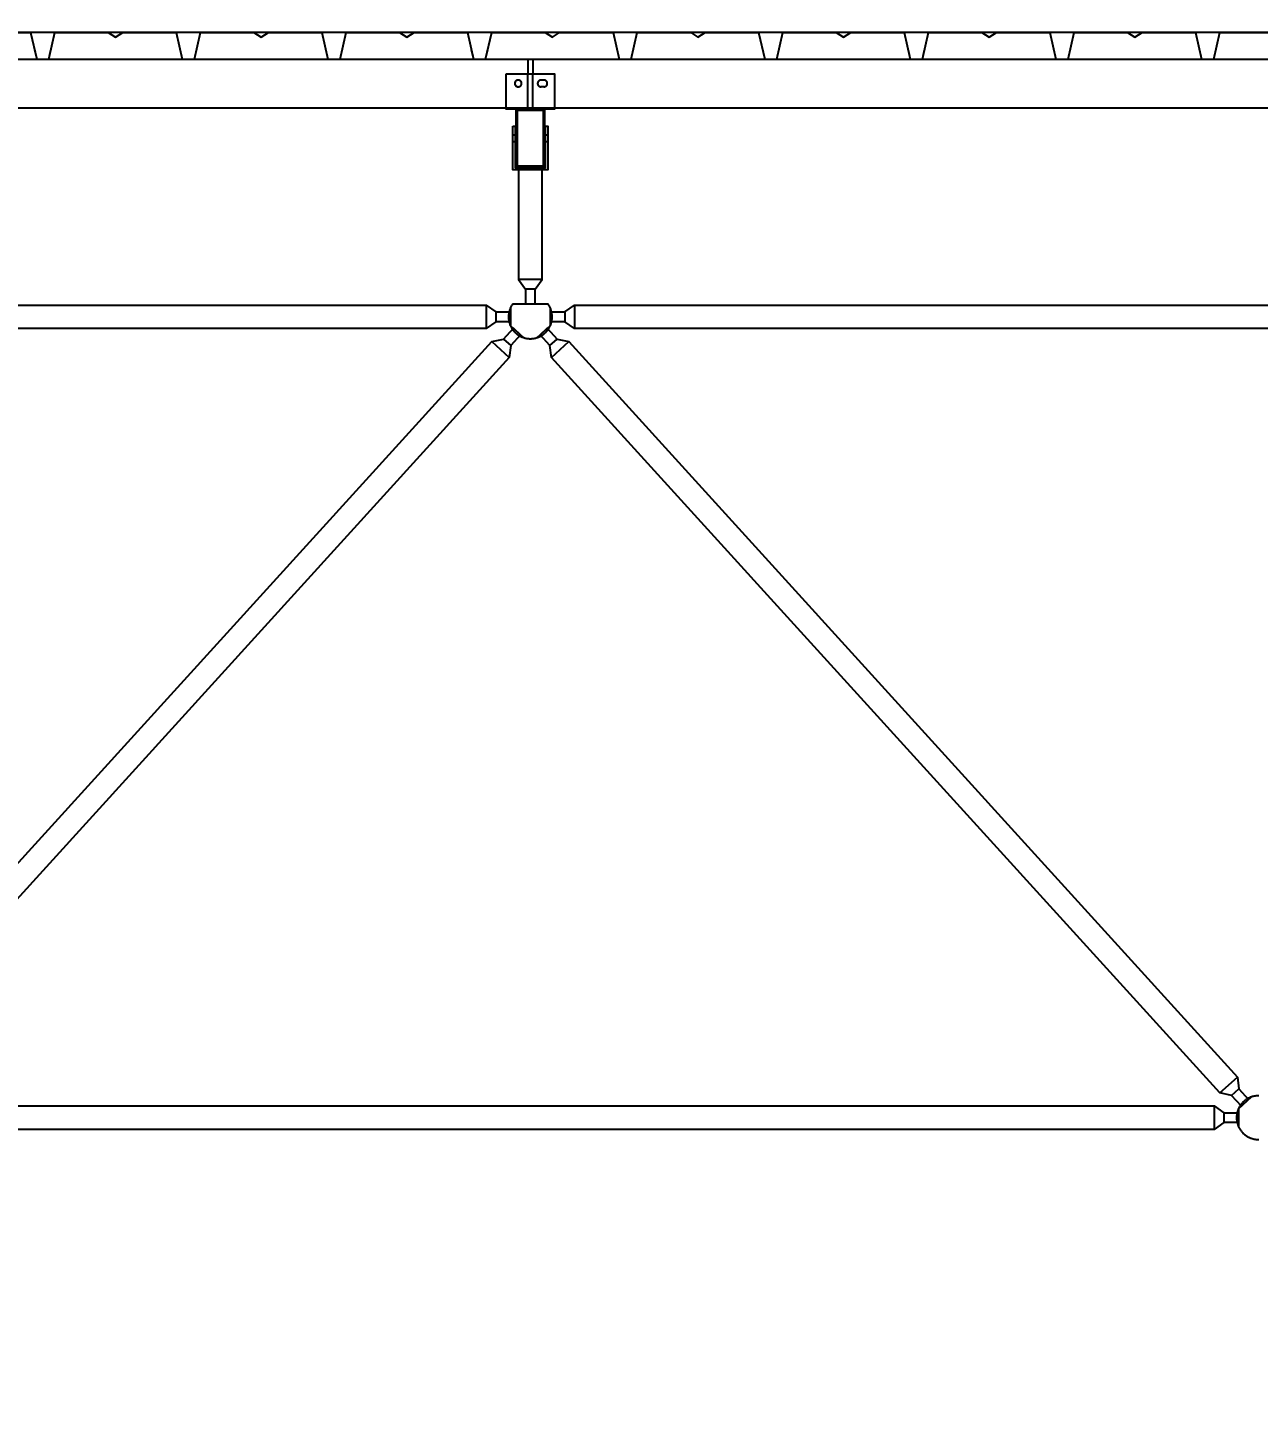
# Model space of a CAD drawing. Header units: centimetres. Extents: x 26569 to 160723, y -3143 to 14565.
# Drawn here: x 117554.2 to 117807.7, y -1038.5 to -753.9 of the extents above; entities that cross this region are included whole.
import ezdxf

# ---------------------------------------------------------------- set-up
doc = ezdxf.new("R2010")
doc.units = ezdxf.units.CM
doc.header["$LTSCALE"] = 100
doc.linetypes.add('HIDDEN', pattern=[9.525, 6.35, -3.175])
for name, color, linetype in [('A-ANNO-DIMS', 187, 'Continuous'), ('A-ELEV-02', 253, 'Continuous'), ('A-WALL-INSL', 249, 'Continuous'), ('A-WALL-SNWPNL', 200, 'Continuous'), ('S-STEL', 3, 'Continuous')]:
    doc.layers.add(name, color=color, linetype=linetype)
doc.styles.add('Fields_100', font='act_simplex.shx', dxfattribs={"width": 0.8, "height": 20})
doc.dimstyles.new('FIELDS_100', dxfattribs={"dimscale": 0, "dimtxt": 20, "dimasz": 5, "dimexe": 5, "dimexo": 5, "dimgap": 5, "dimtad": 0, "dimdec": 0, "dimzin": 0, "dimdsep": 46, "dimtxsty": 'Fields_100', "dimblk": 'DOT', "dimcen": 0.09, "dimclrt": 50, "dimadec": 0, "dimazin": 0, "dimtfac": 1, "dimtdec": 0, "dimtix": 1, "dimtofl": 0, "dimtmove": 1, "dimatfit": 3, "dimfxl": 5, "dimfxlon": 1, "dimtolj": 1, "dimtzin": 0, "dimarcsym": 0})

# ---------------------------------------------------------------- blocks, each defined once
blk = doc.blocks.new('_Dot')
at = {"color": 0, "linetype": 'ByBlock', "lineweight": -2}
blk.add_line((-0.5, 0), (-1, 0), dxfattribs=at)
at = {"color": 0, "linetype": 'ByBlock', "const_width": 0.5}
blk.add_lwpolyline([(-0.25, 0, 1), (0.25, 0, 1)], format="xyb", close=True, dxfattribs=at)
blk = doc.blocks.new('*D480')
at = {"layer": 'A-ANNO-DIMS', "color": 0, "lineweight": -2, "transparency": 16777216}
for p, q in [((117507.73, -198.45), (117507.73, -188.45)), ((119307.73, -198.45), (119307.73, -188.45)), ((117512.73, -193.45), (118376.06, -193.45)), ((119302.73, -193.45), (118439.4, -193.45))]:
    blk.add_line(p, q, dxfattribs=at)
at = {"layer": 'DEFPOINTS', "color": 0, "transparency": 16777216}
for p in [(119307.73, -193.45), (117507.73, -1038.45), (119307.73, -1038.45)]:
    blk.add_point(p, dxfattribs=at)
at = {"layer": 'A-ANNO-DIMS', "color": 0, "lineweight": -2, "transparency": 16777216, "xscale": 5, "yscale": 5, "zscale": 5, "rotation": 180}
blk.add_blockref('_Dot', (117507.73, -193.45), dxfattribs=at)
at = {"layer": 'A-ANNO-DIMS', "color": 0, "lineweight": -2, "transparency": 16777216, "xscale": 5, "yscale": 5, "zscale": 5}
blk.add_blockref('_Dot', (119307.73, -193.45), dxfattribs=at)
at = {"layer": 'A-ANNO-DIMS', "color": 50, "transparency": 16777216, "insert": (118407.73, -193.45), "char_height": 20, "attachment_point": 5, "style": 'Fields_100'}
blk.add_mtext('\\A1;1800', dxfattribs=at)

msp = doc.modelspace()

# ---------------------------------------------------------------- linework, layer by layer
at = {"layer": 'A-ELEV-02'}
for points in [[(113862.73, -760.44), (122930.23, -760.44)], [(117657.23, -760.44), (117657.23, -763.44)], [(117658.23, -760.44), (117658.23, -763.44)], [(117659.93, -764.74), (117659.91, -764.74), (117659.9, -764.74), (117659.88, -764.75), (117659.87, -764.75), (117659.85, -764.75), (117659.83, -764.75), (117659.82, -764.75), (117659.8, -764.76), (117659.79, -764.76), (117659.77, -764.76), (117659.75, -764.77), (117659.74, -764.77), (117659.72, -764.78), (117659.7, -764.78), (117659.69, -764.79), (117659.67, -764.79), (117659.66, -764.8), (117659.64, -764.81), (117659.62, -764.81), (117659.61, -764.82), (117659.59, -764.83), (117659.58, -764.84), (117659.56, -764.85), (117659.55, -764.86), (117659.53, -764.87), (117659.52, -764.88), (117659.5, -764.89), (117659.49, -764.9), (117659.47, -764.91), (117659.46, -764.92), (117659.45, -764.94), (117659.43, -764.95), (117659.42, -764.96), (117659.41, -764.98), (117659.4, -764.99), (117659.39, -765), (117659.38, -765.02), (117659.36, -765.03), (117659.35, -765.05), (117659.34, -765.06), (117659.33, -765.08), (117659.33, -765.09), (117659.32, -765.11), (117659.31, -765.12), (117659.3, -765.14), (117659.29, -765.15), (117659.29, -765.17), (117659.28, -765.19), (117659.27, -765.2), (117659.27, -765.22), (117659.26, -765.23), (117659.26, -765.25), (117659.25, -765.27), (117659.25, -765.28), (117659.24, -765.3), (117659.24, -765.32), (117659.24, -765.33), (117659.24, -765.35), (117659.23, -765.36), (117659.23, -765.38), (117659.23, -765.4), (117659.23, -765.41), (117659.23, -765.43), (117659.23, -765.44), (117659.23, -765.46), (117659.23, -765.48), (117659.23, -765.49), (117659.23, -765.51), (117659.23, -765.52), (117659.24, -765.54), (117659.24, -765.55), (117659.24, -765.57), (117659.24, -765.59), (117659.25, -765.6), (117659.25, -765.62), (117659.26, -765.64), (117659.26, -765.65), (117659.27, -765.67), (117659.27, -765.69), (117659.28, -765.7), (117659.29, -765.72), (117659.29, -765.73), (117659.3, -765.75), (117659.31, -765.77), (117659.32, -765.78), (117659.33, -765.8), (117659.33, -765.81), (117659.34, -765.83), (117659.35, -765.84), (117659.36, -765.86), (117659.38, -765.87), (117659.39, -765.89), (117659.4, -765.9), (117659.41, -765.91), (117659.42, -765.93), (117659.43, -765.94), (117659.45, -765.95), (117659.46, -765.96), (117659.47, -765.98), (117659.49, -765.99), (117659.5, -766), (117659.52, -766.01), (117659.53, -766.02), (117659.55, -766.03), (117659.56, -766.04), (117659.58, -766.05), (117659.59, -766.06), (117659.61, -766.07), (117659.62, -766.07), (117659.64, -766.08), (117659.66, -766.09), (117659.67, -766.09), (117659.69, -766.1), (117659.7, -766.11), (117659.72, -766.11), (117659.74, -766.12), (117659.75, -766.12), (117659.77, -766.13), (117659.79, -766.13), (117659.8, -766.13), (117659.82, -766.13), (117659.83, -766.14), (117659.85, -766.14), (117659.87, -766.14), (117659.88, -766.14), (117659.9, -766.14), (117659.91, -766.14), (117659.93, -766.14)], [(117660.53, -764.74), (117659.93, -764.74)], [(117660.53, -766.14), (117660.55, -766.14), (117660.56, -766.14), (117660.58, -766.14), (117660.59, -766.14), (117660.61, -766.14), (117660.62, -766.14), (117660.64, -766.13), (117660.66, -766.13), (117660.67, -766.13), (117660.69, -766.13), (117660.71, -766.12), (117660.72, -766.12), (117660.74, -766.11), (117660.76, -766.11), (117660.77, -766.1), (117660.79, -766.09), (117660.8, -766.09), (117660.82, -766.08), (117660.84, -766.07), (117660.85, -766.07), (117660.87, -766.06), (117660.88, -766.05), (117660.9, -766.04), (117660.91, -766.03), (117660.93, -766.02), (117660.94, -766.01), (117660.96, -766), (117660.97, -765.99), (117660.98, -765.98), (117661, -765.96), (117661.01, -765.95), (117661.02, -765.94), (117661.04, -765.93), (117661.05, -765.91), (117661.06, -765.9), (117661.07, -765.89), (117661.08, -765.87), (117661.1, -765.86), (117661.11, -765.84), (117661.12, -765.83), (117661.13, -765.81), (117661.13, -765.8), (117661.14, -765.78), (117661.15, -765.77), (117661.16, -765.75), (117661.17, -765.73), (117661.17, -765.72), (117661.18, -765.7), (117661.19, -765.69), (117661.19, -765.67), (117661.2, -765.65), (117661.2, -765.64), (117661.21, -765.62), (117661.21, -765.6), (117661.21, -765.59), (117661.22, -765.57), (117661.22, -765.55), (117661.22, -765.54), (117661.23, -765.52), (117661.23, -765.51), (117661.23, -765.49), (117661.23, -765.48), (117661.23, -765.46), (117661.23, -765.44), (117661.23, -765.43), (117661.23, -765.41), (117661.23, -765.4), (117661.23, -765.38), (117661.23, -765.36), (117661.22, -765.35), (117661.22, -765.33), (117661.22, -765.32), (117661.21, -765.3), (117661.21, -765.28), (117661.21, -765.27), (117661.2, -765.25), (117661.2, -765.23), (117661.19, -765.22), (117661.19, -765.2), (117661.18, -765.19), (117661.17, -765.17), (117661.17, -765.15), (117661.16, -765.14), (117661.15, -765.12), (117661.14, -765.11), (117661.13, -765.09), (117661.13, -765.08), (117661.12, -765.06), (117661.11, -765.05), (117661.1, -765.03), (117661.08, -765.02), (117661.07, -765), (117661.06, -764.99), (117661.05, -764.98), (117661.04, -764.96), (117661.02, -764.95), (117661.01, -764.94), (117661, -764.92), (117660.98, -764.91), (117660.97, -764.9), (117660.96, -764.89), (117660.94, -764.88), (117660.93, -764.87), (117660.91, -764.86), (117660.9, -764.85), (117660.88, -764.84), (117660.87, -764.83), (117660.85, -764.82), (117660.84, -764.81), (117660.82, -764.81), (117660.8, -764.8), (117660.79, -764.79), (117660.77, -764.79), (117660.76, -764.78), (117660.74, -764.78), (117660.72, -764.77), (117660.71, -764.77), (117660.69, -764.76), (117660.67, -764.76), (117660.66, -764.76), (117660.64, -764.75), (117660.62, -764.75), (117660.61, -764.75), (117660.59, -764.75), (117660.58, -764.75), (117660.56, -764.74), (117660.55, -764.74), (117660.53, -764.74)], [(117660.53, -766.14), (117659.93, -766.14)], [(113862.73, -770.44), (122930.23, -770.44)], [(117652.73, -770.44), (117662.73, -770.44)], [(117654.13, -776.04), (117654.63, -776.04)], [(117660.83, -776.04), (117661.33, -776.04)], [(117654.13, -777.44), (117654.63, -777.44)], [(117660.83, -777.44), (117661.33, -777.44)], [(117655.31, -783.24), (117655.31, -805.84), (117656.73, -807.84), (117656.73, -810.84)], [(117658.73, -810.84), (117658.73, -807.84), (117660.14, -805.84), (117660.14, -783.24)], [(117660.14, -805.84), (117655.31, -805.84)], [(117658.73, -807.84), (117656.73, -807.84)], [(117654.13, -810.84), (117654.04, -810.96), (117653.96, -811.09), (117653.88, -811.22), (117653.8, -811.35), (117653.73, -811.48), (117653.66, -811.62), (117653.6, -811.76), (117653.54, -811.91), (117653.48, -812.05), (117653.46, -812.13), (117653.43, -812.2), (117653.41, -812.28), (117653.39, -812.36), (117653.37, -812.43), (117653.35, -812.51), (117653.33, -812.59), (117653.32, -812.67), (117653.3, -812.74), (117653.29, -812.82), (117653.28, -812.9), (117653.27, -812.98), (117653.26, -813.06), (117653.25, -813.14), (117653.24, -813.22), (117653.24, -813.3), (117653.23, -813.38), (117653.23, -813.46), (117653.23, -813.54), (117653.23, -813.62), (117653.23, -813.7), (117653.24, -813.78), (117653.24, -813.86), (117653.25, -813.94), (117653.25, -814.01), (117653.26, -814.09), (117653.27, -814.17), (117653.29, -814.25), (117653.31, -814.4), (117653.35, -814.56), (117653.38, -814.71), (117653.43, -814.86), (117653.47, -815), (117653.52, -815.14), (117653.58, -815.29), (117653.64, -815.42), (117653.71, -815.56), (117653.77, -815.69), (117653.85, -815.82), (117653.93, -815.95), (117654.01, -816.07), (117654.1, -816.2), (117654.19, -816.32), (117654.29, -816.44), (117654.39, -816.56), (117654.5, -816.68), (117654.55, -816.73), (117654.61, -816.79), (117654.67, -816.84), (117654.73, -816.9), (117654.79, -816.95), (117654.85, -817), (117654.91, -817.05), (117654.97, -817.1), (117655.03, -817.15), (117655.1, -817.19), (117655.16, -817.24), (117655.23, -817.29), (117655.3, -817.33), (117655.36, -817.37), (117655.43, -817.41), (117655.5, -817.45), (117655.57, -817.49), (117655.64, -817.53), (117655.71, -817.57), (117655.78, -817.6), (117655.86, -817.64), (117655.93, -817.67), (117656, -817.7), (117656.08, -817.73), (117656.15, -817.76), (117656.22, -817.78), (117656.3, -817.81), (117656.37, -817.83), (117656.52, -817.88), (117656.67, -817.92), (117656.83, -817.95), (117656.98, -817.98), (117657.13, -818), (117657.28, -818.02), (117657.43, -818.03), (117657.58, -818.04), (117657.73, -818.04), (117657.88, -818.04), (117658.03, -818.03), (117658.18, -818.02), (117658.33, -818), (117658.48, -817.98), (117658.63, -817.95), (117658.79, -817.92), (117658.94, -817.88), (117659.09, -817.83), (117659.16, -817.81), (117659.24, -817.78), (117659.31, -817.76), (117659.38, -817.73), (117659.46, -817.7), (117659.53, -817.67), (117659.6, -817.64), (117659.68, -817.6), (117659.75, -817.57), (117659.82, -817.53), (117659.89, -817.49), (117659.96, -817.45), (117660.03, -817.41), (117660.1, -817.37), (117660.16, -817.33), (117660.23, -817.29), (117660.3, -817.24), (117660.36, -817.19), (117660.43, -817.15), (117660.49, -817.1), (117660.55, -817.05), (117660.61, -817), (117660.67, -816.95), (117660.73, -816.9), (117660.79, -816.84), (117660.85, -816.79), (117660.91, -816.73), (117660.96, -816.68), (117661.07, -816.56), (117661.17, -816.44), (117661.27, -816.32), (117661.36, -816.2), (117661.45, -816.07), (117661.53, -815.95), (117661.61, -815.82), (117661.69, -815.69), (117661.75, -815.56), (117661.82, -815.42), (117661.88, -815.29), (117661.94, -815.14), (117661.99, -815), (117662.03, -814.86), (117662.08, -814.71), (117662.11, -814.56), (117662.15, -814.4), (117662.17, -814.25), (117662.19, -814.17), (117662.2, -814.09), (117662.21, -814.01), (117662.21, -813.94), (117662.22, -813.86), (117662.22, -813.78), (117662.23, -813.7), (117662.23, -813.62), (117662.23, -813.54), (117662.23, -813.46), (117662.23, -813.38), (117662.22, -813.3), (117662.22, -813.22), (117662.21, -813.14), (117662.2, -813.06), (117662.19, -812.98), (117662.18, -812.9), (117662.17, -812.82), (117662.16, -812.74), (117662.14, -812.67), (117662.13, -812.59), (117662.11, -812.51), (117662.09, -812.43), (117662.07, -812.36), (117662.05, -812.28), (117662.03, -812.2), (117662, -812.13), (117661.98, -812.05), (117661.92, -811.91), (117661.86, -811.76), (117661.8, -811.62), (117661.73, -811.48), (117661.66, -811.35), (117661.58, -811.22), (117661.5, -811.09), (117661.42, -810.96), (117661.33, -810.84)], [(117654.13, -810.84), (117661.33, -810.84)], [(117361.83, -812.54), (117364.83, -812.54), (117366.83, -811.13), (117648.63, -811.13), (117650.63, -812.54), (117653.63, -812.54)], [(117648.63, -811.13), (117648.63, -815.96)], [(117650.63, -812.54), (117650.63, -814.54)], [(117653.63, -811.69), (117653.63, -815.4)], [(117661.83, -812.54), (117664.83, -812.54), (117666.83, -811.13), (117948.63, -811.13), (117950.63, -812.54), (117953.63, -812.54)], [(117661.83, -811.69), (117661.83, -815.4)], [(117664.83, -812.54), (117664.83, -814.54)], [(117666.83, -811.13), (117666.83, -815.96)], [(117653.63, -814.54), (117650.63, -814.54), (117648.63, -815.96), (117366.83, -815.96), (117364.83, -814.54), (117361.83, -814.54)], [(117653.6, -815.33), (117656.34, -817.83)], [(117659.12, -817.83), (117661.86, -815.33)], [(117953.63, -814.54), (117950.63, -814.54), (117948.63, -815.96), (117666.83, -815.96), (117664.83, -814.54), (117661.83, -814.54)], [(117649.82, -818.65), (117653.4, -821.9)], [(117652.21, -818.12), (117653.69, -819.47)], [(117661.77, -819.47), (117663.25, -818.12)], [(117662.06, -821.9), (117665.64, -818.65)], [(117799.82, -973.43), (117803.4, -970.19)], [(117802.21, -973.96), (117803.69, -972.62)], [(117807.83, -974.04), (117807.73, -974.04), (117807.63, -974.04), (117807.53, -974.05), (117807.43, -974.05), (117807.33, -974.06), (117807.22, -974.07), (117807.12, -974.09), (117807.02, -974.1), (117806.91, -974.12), (117806.81, -974.14), (117806.7, -974.16), (117806.6, -974.19), (117806.49, -974.22), (117806.39, -974.25), (117806.28, -974.28), (117806.18, -974.32), (117806.07, -974.36), (117805.97, -974.4), (117805.87, -974.45), (117805.76, -974.5), (117805.66, -974.55), (117805.56, -974.6), (117805.46, -974.66), (117805.36, -974.72), (117805.27, -974.78), (117805.17, -974.84), (117805.08, -974.91), (117804.98, -974.98), (117804.89, -975.05), (117804.8, -975.12), (117804.72, -975.2), (117804.63, -975.28), (117804.55, -975.36), (117804.47, -975.45), (117804.39, -975.53), (117804.31, -975.62), (117804.24, -975.71), (117804.16, -975.8), (117804.09, -975.89), (117804.03, -975.99), (117803.96, -976.08), (117803.9, -976.18), (117803.84, -976.28), (117803.79, -976.38), (117803.73, -976.48), (117803.68, -976.58), (117803.63, -976.68), (117803.59, -976.78), (117803.55, -976.89), (117803.51, -976.99), (117803.47, -977.1), (117803.44, -977.2), (117803.4, -977.31), (117803.37, -977.41), (117803.35, -977.52), (117803.33, -977.62), (117803.31, -977.72), (117803.29, -977.83), (117803.27, -977.93), (117803.26, -978.04), (117803.25, -978.14), (117803.24, -978.24), (117803.23, -978.34), (117803.23, -978.44), (117803.23, -978.54), (117803.23, -978.64), (117803.23, -978.74), (117803.24, -978.85), (117803.25, -978.95), (117803.26, -979.05), (117803.27, -979.15), (117803.29, -979.26), (117803.31, -979.36), (117803.33, -979.47), (117803.35, -979.57), (117803.37, -979.68), (117803.4, -979.78), (117803.44, -979.89), (117803.47, -979.99), (117803.51, -980.1), (117803.55, -980.2), (117803.59, -980.3), (117803.63, -980.41), (117803.68, -980.51), (117803.73, -980.61), (117803.79, -980.71), (117803.84, -980.81), (117803.9, -980.91), (117803.96, -981.01), (117804.03, -981.1), (117804.09, -981.2), (117804.16, -981.29), (117804.24, -981.38), (117804.31, -981.47), (117804.39, -981.56), (117804.47, -981.64), (117804.55, -981.73), (117804.63, -981.81), (117804.72, -981.89), (117804.8, -981.96), (117804.89, -982.04), (117804.98, -982.11), (117805.08, -982.18), (117805.17, -982.25), (117805.27, -982.31), (117805.36, -982.37), (117805.46, -982.43), (117805.56, -982.49), (117805.66, -982.54), (117805.76, -982.59), (117805.87, -982.64), (117805.97, -982.69), (117806.07, -982.73), (117806.18, -982.77), (117806.28, -982.8), (117806.39, -982.84), (117806.49, -982.87), (117806.6, -982.9), (117806.7, -982.92), (117806.81, -982.95), (117806.91, -982.97), (117807.02, -982.99), (117807.12, -983), (117807.22, -983.02), (117807.33, -983.03), (117807.43, -983.03), (117807.53, -983.04), (117807.63, -983.04), (117807.73, -983.04), (117807.83, -983.04)], [(117803.6, -976.76), (117806.34, -974.26)], [(117511.83, -977.54), (117514.83, -977.54), (117516.83, -976.13), (117798.63, -976.13), (117800.63, -977.54), (117803.63, -977.54)], [(117798.63, -976.13), (117798.63, -980.96)], [(117800.63, -977.54), (117800.63, -979.54)], [(117803.63, -976.69), (117803.63, -980.4)], [(117803.63, -979.54), (117800.63, -979.54), (117798.63, -980.96), (117516.83, -980.96), (117514.83, -979.54), (117511.83, -979.54)]]:
    msp.add_lwpolyline(points, dxfattribs=at)
for points in [[(117652.73, -763.44), (117662.73, -763.44), (117662.73, -770.74), (117652.73, -770.74)], [(117655.93, -765.44), (117655.93, -765.43), (117655.93, -765.41), (117655.93, -765.4), (117655.93, -765.38), (117655.93, -765.36), (117655.92, -765.35), (117655.92, -765.33), (117655.92, -765.32), (117655.91, -765.3), (117655.91, -765.28), (117655.91, -765.27), (117655.9, -765.25), (117655.9, -765.23), (117655.89, -765.22), (117655.89, -765.2), (117655.88, -765.19), (117655.87, -765.17), (117655.87, -765.15), (117655.86, -765.14), (117655.85, -765.12), (117655.84, -765.11), (117655.83, -765.09), (117655.83, -765.08), (117655.82, -765.06), (117655.81, -765.05), (117655.8, -765.03), (117655.78, -765.02), (117655.77, -765), (117655.76, -764.99), (117655.75, -764.98), (117655.74, -764.96), (117655.72, -764.95), (117655.71, -764.94), (117655.7, -764.92), (117655.68, -764.91), (117655.67, -764.9), (117655.66, -764.89), (117655.64, -764.88), (117655.63, -764.87), (117655.61, -764.86), (117655.6, -764.85), (117655.58, -764.84), (117655.57, -764.83), (117655.55, -764.82), (117655.54, -764.81), (117655.52, -764.81), (117655.5, -764.8), (117655.49, -764.79), (117655.47, -764.79), (117655.46, -764.78), (117655.44, -764.78), (117655.42, -764.77), (117655.41, -764.77), (117655.39, -764.76), (117655.37, -764.76), (117655.36, -764.76), (117655.34, -764.75), (117655.32, -764.75), (117655.31, -764.75), (117655.29, -764.75), (117655.28, -764.75), (117655.26, -764.74), (117655.25, -764.74), (117655.23, -764.74), (117655.21, -764.74), (117655.2, -764.74), (117655.18, -764.75), (117655.17, -764.75), (117655.15, -764.75), (117655.13, -764.75), (117655.12, -764.75), (117655.1, -764.76), (117655.09, -764.76), (117655.07, -764.76), (117655.05, -764.77), (117655.04, -764.77), (117655.02, -764.78), (117655, -764.78), (117654.99, -764.79), (117654.97, -764.79), (117654.96, -764.8), (117654.94, -764.81), (117654.92, -764.81), (117654.91, -764.82), (117654.89, -764.83), (117654.88, -764.84), (117654.86, -764.85), (117654.85, -764.86), (117654.83, -764.87), (117654.82, -764.88), (117654.8, -764.89), (117654.79, -764.9), (117654.77, -764.91), (117654.76, -764.92), (117654.75, -764.94), (117654.73, -764.95), (117654.72, -764.96), (117654.71, -764.98), (117654.7, -764.99), (117654.69, -765), (117654.68, -765.02), (117654.66, -765.03), (117654.65, -765.05), (117654.64, -765.06), (117654.63, -765.08), (117654.63, -765.09), (117654.62, -765.11), (117654.61, -765.12), (117654.6, -765.14), (117654.59, -765.15), (117654.59, -765.17), (117654.58, -765.19), (117654.57, -765.2), (117654.57, -765.22), (117654.56, -765.23), (117654.56, -765.25), (117654.55, -765.27), (117654.55, -765.28), (117654.54, -765.3), (117654.54, -765.32), (117654.54, -765.33), (117654.54, -765.35), (117654.53, -765.36), (117654.53, -765.38), (117654.53, -765.4), (117654.53, -765.41), (117654.53, -765.43), (117654.53, -765.44), (117654.53, -765.46), (117654.53, -765.48), (117654.53, -765.49), (117654.53, -765.51), (117654.53, -765.52), (117654.54, -765.54), (117654.54, -765.55), (117654.54, -765.57), (117654.54, -765.59), (117654.55, -765.6), (117654.55, -765.62), (117654.56, -765.64), (117654.56, -765.65), (117654.57, -765.67), (117654.57, -765.69), (117654.58, -765.7), (117654.59, -765.72), (117654.59, -765.73), (117654.6, -765.75), (117654.61, -765.77), (117654.62, -765.78), (117654.63, -765.8), (117654.63, -765.81), (117654.64, -765.83), (117654.65, -765.84), (117654.66, -765.86), (117654.68, -765.87), (117654.69, -765.89), (117654.7, -765.9), (117654.71, -765.91), (117654.72, -765.93), (117654.73, -765.94), (117654.75, -765.95), (117654.76, -765.96), (117654.77, -765.98), (117654.79, -765.99), (117654.8, -766), (117654.82, -766.01), (117654.83, -766.02), (117654.85, -766.03), (117654.86, -766.04), (117654.88, -766.05), (117654.89, -766.06), (117654.91, -766.07), (117654.92, -766.07), (117654.94, -766.08), (117654.96, -766.09), (117654.97, -766.09), (117654.99, -766.1), (117655, -766.11), (117655.02, -766.11), (117655.04, -766.12), (117655.05, -766.12), (117655.07, -766.13), (117655.09, -766.13), (117655.1, -766.13), (117655.12, -766.13), (117655.13, -766.14), (117655.15, -766.14), (117655.17, -766.14), (117655.18, -766.14), (117655.2, -766.14), (117655.21, -766.14), (117655.23, -766.14), (117655.25, -766.14), (117655.26, -766.14), (117655.28, -766.14), (117655.29, -766.14), (117655.31, -766.14), (117655.32, -766.14), (117655.34, -766.13), (117655.36, -766.13), (117655.37, -766.13), (117655.39, -766.13), (117655.41, -766.12), (117655.42, -766.12), (117655.44, -766.11), (117655.46, -766.11), (117655.47, -766.1), (117655.49, -766.09), (117655.5, -766.09), (117655.52, -766.08), (117655.54, -766.07), (117655.55, -766.07), (117655.57, -766.06), (117655.58, -766.05), (117655.6, -766.04), (117655.61, -766.03), (117655.63, -766.02), (117655.64, -766.01), (117655.66, -766), (117655.67, -765.99), (117655.68, -765.98), (117655.7, -765.96), (117655.71, -765.95), (117655.72, -765.94), (117655.74, -765.93), (117655.75, -765.91), (117655.76, -765.9), (117655.77, -765.89), (117655.78, -765.87), (117655.8, -765.86), (117655.81, -765.84), (117655.82, -765.83), (117655.83, -765.81), (117655.83, -765.8), (117655.84, -765.78), (117655.85, -765.77), (117655.86, -765.75), (117655.87, -765.73), (117655.87, -765.72), (117655.88, -765.7), (117655.89, -765.69), (117655.89, -765.67), (117655.9, -765.65), (117655.9, -765.64), (117655.91, -765.62), (117655.91, -765.6), (117655.91, -765.59), (117655.92, -765.57), (117655.92, -765.55), (117655.92, -765.54), (117655.93, -765.52), (117655.93, -765.51), (117655.93, -765.49), (117655.93, -765.48), (117655.93, -765.46)], [(117654.13, -774.24), (117654.63, -774.24), (117654.63, -782.74), (117660.83, -782.74), (117660.83, -774.24), (117661.33, -774.24), (117661.33, -783.24), (117654.13, -783.24)], [(117509.75, -974.84), (117511.77, -972.62), (117512.06, -970.19), (117649.82, -818.65), (117652.21, -818.12), (117654.23, -815.9), (117655.71, -817.25), (117653.69, -819.47), (117653.4, -821.9), (117515.64, -973.43), (117513.25, -973.96), (117511.23, -976.18)], [(117804.23, -976.18), (117802.21, -973.96), (117799.82, -973.43), (117662.06, -821.9), (117661.77, -819.47), (117659.75, -817.25), (117661.23, -815.9), (117663.25, -818.12), (117665.64, -818.65), (117803.4, -970.19), (117803.69, -972.62), (117805.71, -974.84)]]:
    msp.add_lwpolyline(points, close=True, dxfattribs=at)
at = {"layer": 'A-ELEV-02', "linetype": 'HIDDEN', "ltscale": 0.1}
for points in [[(117657.23, -770.44), (117657.23, -763.44)], [(117658.23, -770.44), (117658.23, -763.44)]]:
    msp.add_lwpolyline(points, dxfattribs=at)
at = {"layer": 'A-WALL-INSL', "ltscale": 0.002}
msp.add_lwpolyline([(122937.73, -754.94), (104865.23, -754.94)], dxfattribs=at)
at = {"layer": 'A-WALL-SNWPNL', "ltscale": 100}
for points in [[(117543.77, -754.94), (117554.77, -754.94), (117556.02, -760.44), (117558.52, -760.44), (117558.96, -758.49)], [(117555.57, -758.49), (117556.02, -760.44), (117558.52, -760.44), (117559.77, -754.94), (117570.77, -754.94), (117572.27, -755.94), (117573.77, -754.94), (117584.77, -754.94), (117586.02, -760.44), (117588.52, -760.44), (117589.77, -754.94), (117600.77, -754.94), (117602.27, -755.94), (117603.77, -754.94), (117614.77, -754.94), (117616.02, -760.44), (117618.52, -760.44), (117619.77, -754.94), (117630.77, -754.94), (117632.27, -755.94), (117633.77, -754.94), (117644.77, -754.94), (117646.02, -760.44), (117648.52, -760.44), (117648.96, -758.49)], [(117645.57, -758.49), (117646.02, -760.44), (117648.52, -760.44), (117649.77, -754.94), (117660.77, -754.94), (117662.27, -755.94), (117663.77, -754.94), (117674.77, -754.94), (117676.02, -760.44), (117678.52, -760.44), (117679.77, -754.94), (117690.77, -754.94), (117692.27, -755.94), (117693.77, -754.94), (117704.77, -754.94), (117706.02, -760.44), (117708.52, -760.44), (117709.77, -754.94), (117720.77, -754.94), (117722.27, -755.94), (117723.77, -754.94), (117734.77, -754.94), (117736.02, -760.44), (117738.52, -760.44), (117738.96, -758.49)], [(117735.57, -758.49), (117736.02, -760.44), (117738.52, -760.44), (117739.77, -754.94), (117750.77, -754.94), (117752.27, -755.94), (117753.77, -754.94), (117764.77, -754.94), (117766.02, -760.44), (117768.52, -760.44), (117769.77, -754.94), (117780.77, -754.94), (117782.27, -755.94), (117783.77, -754.94), (117794.77, -754.94), (117796.02, -760.44), (117798.52, -760.44), (117799.77, -754.94), (117810.77, -754.94)]]:
    msp.add_lwpolyline(points, dxfattribs=at)
at = {"layer": 'S-STEL'}
msp.add_lwpolyline([(117660.73, -782.74), (117660.73, -770.74), (117654.73, -770.74), (117654.73, -782.74)], dxfattribs=at)
msp.add_lwpolyline([(117660.43, -771.04), (117655.03, -771.04), (117655.03, -782.44), (117660.43, -782.44)], close=True, dxfattribs=at)

# ---------------------------------------------------------------- dimensions: what is measured, and where the dimension line sits
at = {"layer": 'A-ANNO-DIMS'}
dim = msp.add_linear_dim(base=(119307.73, -193.45), p1=(117507.73, -1038.45), p2=(119307.73, -1038.45), dimstyle='FIELDS_100', override={"dimscale": 1}, dxfattribs=at)
dim.commit()
dim.dimension.update_dxf_attribs({"geometry": '*D480', "text_midpoint": (118407.73, -193.45)})

doc.saveas('drawing.dxf')
